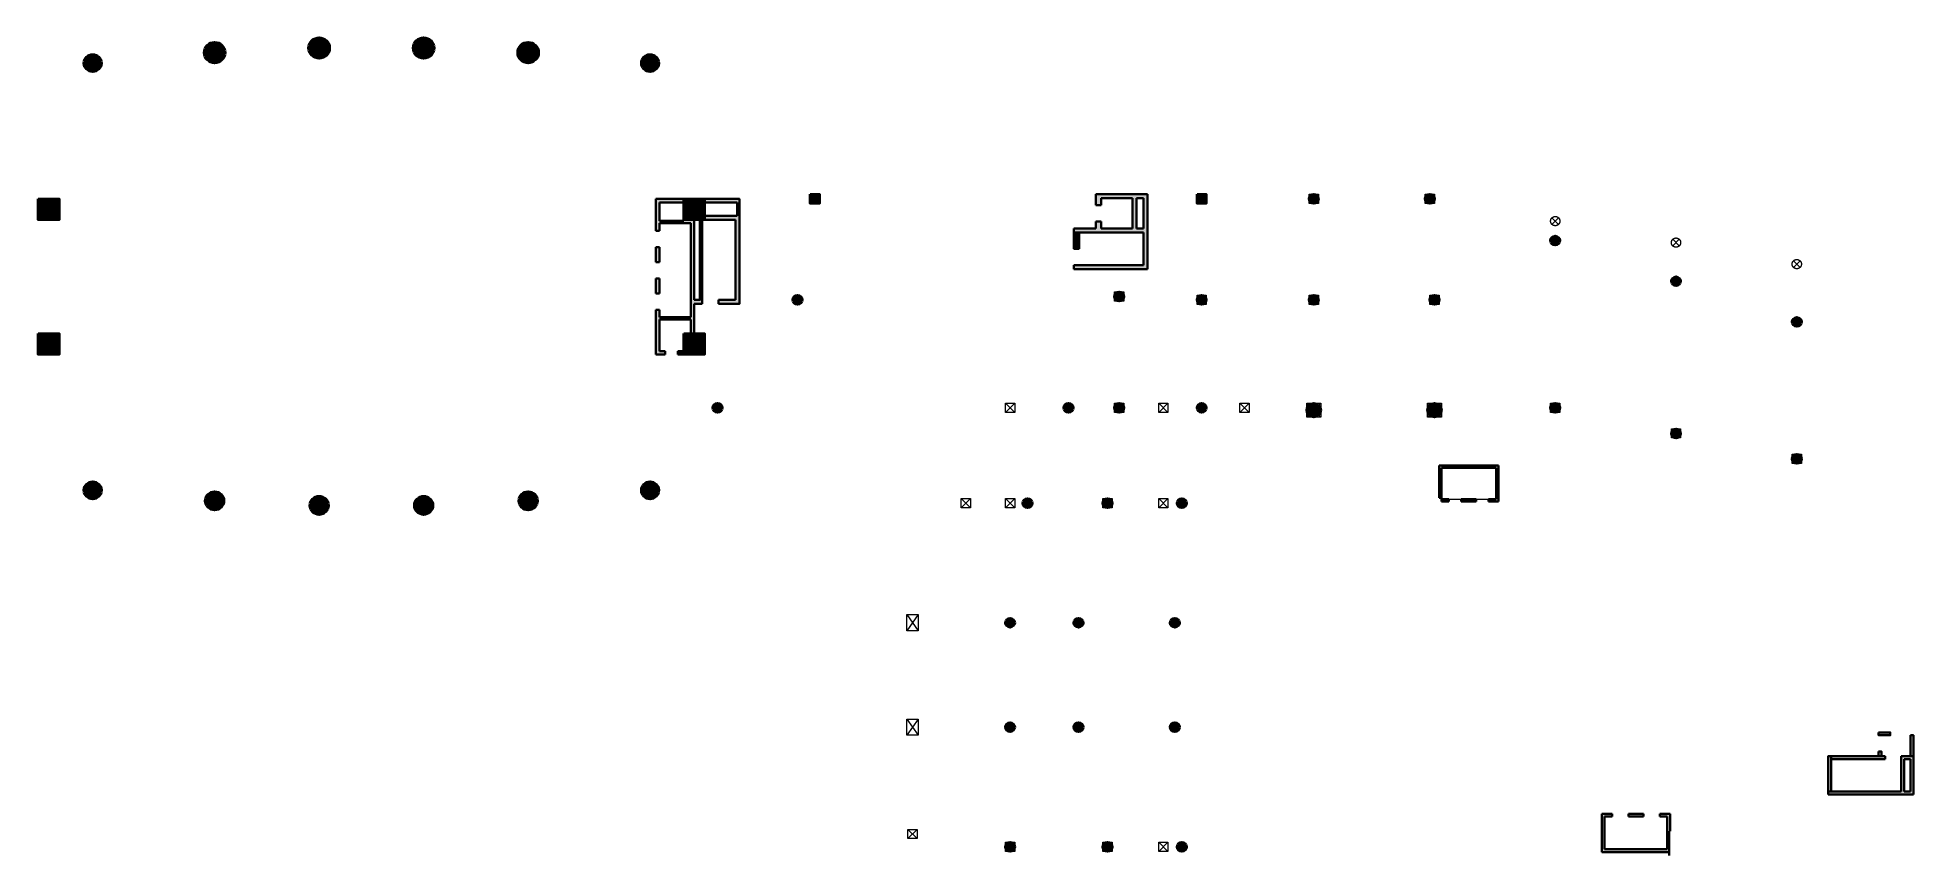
# Model space of a CAD drawing. Header units: millimetres. Extents: x 30450 to 192000, y 8150 to 78600.
import ezdxf

# ---------------------------------------------------------------- set-up
doc = ezdxf.new("R2010")
doc.units = ezdxf.units.MM
doc.linetypes.add('HIDDEN2', pattern=[4.7625, 3.175, -1.5875])
doc.layers.get('0').update_dxf_attribs({"lineweight": 20})
doc.layers.get('Defpoints').update_dxf_attribs({"color": 151, "lineweight": 9})
for name, color, linetype, lineweight in [('NDC_S-COLUMN', 4, 'Continuous', 40), ('NDC_S_HATCH COLUMN AND WALL', 251, 'Continuous', 13), ('NDC_S_HIDDEN', 8, 'HIDDEN2', 13), ('NDC_S_SLAB', 2, 'Continuous', 20), ('POD_Core wall_12.1(1F)$0$NDC_S_WALL', 6, 'Continuous', 35), ('POD_Core wall_19(B1-3F)$0$NDC_S_HATCH COLUMN AND WALL', 251, 'Continuous', 13), ('POD_Core wall_19(B1-3F)$0$NDC_S_WALL', 6, 'Continuous', 35)]:
    doc.layers.add(name, color=color, linetype=linetype, lineweight=lineweight)
doc.layers.add('X-CORE_2F$0$A-CON', color=2, linetype='Continuous')

# ---------------------------------------------------------------- blocks, each defined once
blk = doc.blocks.new('cottron')
at = {"layer": 'NDC_S_HATCH COLUMN AND WALL'}
h = blk.add_hatch(color=256, dxfattribs=at)
h.dxf.hatch_style = 1
h.paths.add_polyline_path([(-0.5, 0, 1), (0.5, 0, 1)])
at = {"layer": 'NDC_S-COLUMN', "ltscale": 0.005}
blk.add_circle((0, 0), 0.5, dxfattribs=at)
blk = doc.blocks.new('cottrondung')
at = {"layer": 'NDC_S_HIDDEN', "ltscale": 100}
for p, q in [((-0.354, 0.354), (0.354, -0.354)), ((0.354, 0.354), (-0.354, -0.354))]:
    blk.add_line(p, q, dxfattribs=at)
blk.add_circle((0, 0), 0.5, dxfattribs=at)
blk = doc.blocks.new('cot')
at = {"layer": 'NDC_S_HATCH COLUMN AND WALL', "ltscale": 0.005}
h = blk.add_hatch(color=256, dxfattribs=at)
h.dxf.hatch_style = 1
h.paths.add_polyline_path([(-0.5, 0.5), (0.5, 0.5), (0.5, -0.5), (-0.5, -0.5)])
at = {"layer": 'NDC_S-COLUMN', "ltscale": 0.005}
blk.add_lwpolyline([(-0.5, 0.5), (0.5, 0.5), (0.5, -0.5), (-0.5, -0.5)], close=True, dxfattribs=at)
blk = doc.blocks.new('cotdung')
at = {"layer": 'NDC_S_HIDDEN', "ltscale": 100}
for p, q in [((-0.5, 0.5), (0.5, -0.5)), ((0.5, 0.5), (-0.5, -0.5))]:
    blk.add_line(p, q, dxfattribs=at)
blk.add_lwpolyline([(-0.5, 0.5), (0.5, 0.5), (0.5, -0.5), (-0.5, -0.5)], close=True, dxfattribs=at)
blk = doc.blocks.new('A$C6AF0583A')
at = {"color": 4, "linetype": 'ByBlock'}
for p, q in [((-179, 200), (-179, 28.5)), ((-157, 6.5), (157, 6.5)), ((179, 28.5), (179, 200)), ((-179, -28.5), (-179, -200)), ((157, -6.5), (-157, -6.5)), ((179, -200), (179, -28.5))]:
    blk.add_line(p, q, dxfattribs=at)
for points in [[(-179, -200), (-200, -200), (-200, 200), (-179, 200)], [(179, 200), (200, 200), (200, -200), (179, -200)]]:
    blk.add_lwpolyline(points, dxfattribs=at)
for centre, start, end in [((-157, 28.5), 180, 270), ((157, 28.5), 270, 0), ((-157, -28.5), 90, 180), ((157, -28.5), 0, 90)]:
    blk.add_arc(centre, 22, start, end, dxfattribs=at)
at = {"layer": 'Defpoints', "color": 4}
for p, q in [((6.5, 0), (-6.5, 0)), ((0, -6.5), (0, 6.5))]:
    blk.add_line(p, q, dxfattribs=at)
blk = doc.blocks.new('A$Cef5200ea')
blk.add_blockref('A$C6AF0583A', (0, 0))

msp = doc.modelspace()

# ---------------------------------------------------------------- hatches: boundary and pattern name
at = {"layer": 'NDC_S_HATCH COLUMN AND WALL'}
h = msp.add_hatch(color=256, dxfattribs=at)
h.dxf.hatch_style = 1
h.paths.add_polyline_path([(126050, 65100), (121600, 65100), (121600, 64150), (122050, 64150), (122050, 64750), (124750, 64750), (124750, 62150), (122050, 62150), (122050, 62750), (121600, 62750), (121600, 62150), (119700, 62150), (119700, 61800), (125700, 61800), (125700, 59000), (119700, 59000), (119700, 58650), (126050, 58650)])
h.paths.add_polyline_path([(125700, 62150), (125100, 62150), (125100, 64750), (125700, 64750)], flags=16)
h.paths.add_polyline_path([(191200, 16450), (191750, 16450), (191750, 13650), (191200, 13650)], flags=16)
h.paths.add_polyline_path([(184650, 13650), (184900, 13650), (184900, 16700), (184650, 16700)], flags=17)
h.paths.add_polyline_path([(189550, 16450), (189550, 16700), (184900, 16700), (184900, 16450)])
h.paths.add_polyline_path([(190950, 16700), (190950, 13650), (184650, 13650), (184650, 13400), (192000, 13400), (192000, 16700)])
h = msp.add_hatch(color=256, dxfattribs=at)
h.dxf.hatch_style = 1
h.paths.add_polyline_path([(120150, 60400), (119700, 60400), (119700, 61800), (120150, 61800)])
h = msp.add_hatch(color=256, dxfattribs=at)
h.dxf.hatch_style = 1
h.paths.add_polyline_path([(151150, 41750), (151150, 38950), (151350, 38950), (151350, 41550), (156050, 41550), (156050, 38850), (155400, 38850), (155400, 38650), (156250, 38650), (156250, 41750)])
h = msp.add_hatch(color=256, dxfattribs=at)
h.dxf.hatch_style = 1
h.paths.add_polyline_path([(151150, 41750), (151150, 38950), (151350, 38950), (151350, 41550), (156050, 41550), (156050, 38850), (155400, 38850), (155400, 38650), (156250, 38650), (156250, 41750)])
h = msp.add_hatch(color=256, dxfattribs=at)
h.dxf.hatch_style = 1
h.paths.add_polyline_path([(154350, 38850), (153050, 38850), (153050, 38650), (154350, 38650)])
h.paths.add_polyline_path([(151350, 38850), (151350, 38650), (152000, 38650), (152000, 38850)])
h = msp.add_hatch(color=256, dxfattribs=at)
h.dxf.hatch_style = 1
h.paths.add_polyline_path([(154350, 38850), (153050, 38850), (153050, 38650), (154350, 38650)])
h.paths.add_polyline_path([(151350, 38850), (151350, 38650), (152000, 38650), (152000, 38850)])
h = msp.add_hatch(color=256, dxfattribs=at)
h.dxf.hatch_style = 1
h.paths.add_polyline_path([(192000, 18500), (191750, 18500), (191750, 16700), (192000, 16700)])
h.paths.add_polyline_path([(190000, 18750), (189000, 18750), (189000, 18500), (190000, 18500)])
h.paths.add_polyline_path([(189250, 17100), (189000, 17100), (189000, 16700), (189250, 16700)])
h = msp.add_hatch(color=256, dxfattribs=at)
h.dxf.hatch_style = 1
h.paths.add_polyline_path([(171050, 11750), (170150, 11750), (170150, 11500), (170800, 11500), (170800, 8700), (165400, 8700), (165400, 11500), (166050, 11500), (166050, 11750), (165150, 11750), (165150, 8450), (170950, 8450), (170950, 10250), (171050, 10250)])
h.paths.add_polyline_path([(168750, 11500), (168750, 11750), (167450, 11750), (167450, 11500)], flags=17)
at = {"layer": 'POD_Core wall_19(B1-3F)$0$NDC_S_HATCH COLUMN AND WALL', "ltscale": 200}
h = msp.add_hatch(color=256, dxfattribs=at)
h.dxf.hatch_style = 1
h.paths.add_polyline_path([(90900, 64700), (87900, 64700), (87900, 64400), (90700, 64400), (90700, 63250), (87900, 63250), (87900, 62900), (90550, 62900), (90550, 56000), (89100, 56000), (89100, 55650), (90900, 55650)])
h.paths.add_polyline_path([(87700, 62900), (87500, 62900), (87500, 56000), (87000, 56000), (87000, 62900), (86100, 62900), (86100, 62800), (84000, 62800), (84000, 64400), (86100, 64400), (86100, 64700), (83700, 64700), (83700, 61950), (84000, 61950), (84000, 62600), (86700, 62600), (86700, 54500), (84000, 54500), (84000, 55150), (83700, 55150), (83700, 51300), (84500, 51300), (84500, 51600), (84000, 51600), (84000, 54300), (86700, 54300), (86700, 53100), (87000, 53100), (87000, 55650), (87700, 55650)])
h.paths.add_polyline_path([(84000, 57850), (83700, 57850), (83700, 56550), (84000, 56550)])
h.paths.add_polyline_path([(84000, 60550), (83700, 60550), (83700, 59250), (84000, 59250)])
h = msp.add_hatch(color=256, dxfattribs=at)
h.dxf.hatch_style = 1
h.paths.add_polyline_path([(86100, 51600), (85600, 51600), (85600, 51300), (86100, 51300), (86100, 51302)])

# ---------------------------------------------------------------- linework, layer by layer
at = {"layer": 'NDC_S_SLAB'}
msp.add_lwpolyline([(156050, 41550), (151350, 41550), (151350, 38850), (156050, 38850)], close=True, dxfattribs=at)
at = {"layer": 'POD_Core wall_12.1(1F)$0$NDC_S_WALL', "ltscale": 200}
for p, q in [((126050, 65100), (121600, 65100)), ((121600, 65100), (121600, 64150)), ((122050, 64750), (122050, 64150)), ((124750, 64750), (124750, 62150)), ((125100, 64750), (125100, 62150)), ((125700, 64750), (125700, 62150)), ((126050, 58650), (126050, 65100)), ((122050, 64150), (121600, 64150)), ((121600, 62750), (121600, 62150)), ((122050, 62750), (121600, 62750)), ((122050, 62750), (122050, 62150)), ((119700, 58650), (126050, 58650)), ((151150, 38950), (151150, 41750)), ((151150, 41750), (156250, 41750)), ((151150, 38950), (151150, 41750)), ((151150, 41750), (156250, 41750)), ((156050, 41550), (151350, 41550)), ((151350, 38850), (151350, 41550)), ((156050, 41550), (151350, 41550)), ((151350, 38850), (151350, 41550)), ((156050, 41550), (156050, 38850)), ((156050, 41550), (156050, 38850)), ((156250, 41750), (156250, 38650)), ((156250, 41750), (156250, 38650)), ((152000, 38850), (151350, 38850)), ((152000, 38850), (151350, 38850)), ((152000, 38650), (152000, 38850)), ((152000, 38650), (152000, 38850)), ((154350, 38850), (153050, 38850)), ((153050, 38650), (153050, 38850)), ((154350, 38850), (153050, 38850)), ((153050, 38650), (153050, 38850)), ((154350, 38650), (154350, 38850)), ((154350, 38650), (154350, 38850)), ((156050, 38850), (155400, 38850)), ((155400, 38650), (155400, 38850)), ((156050, 38850), (155400, 38850)), ((155400, 38650), (155400, 38850)), ((152000, 38650), (151350, 38650)), ((152000, 38650), (151350, 38650)), ((154350, 38650), (153050, 38650)), ((154350, 38650), (153050, 38650)), ((156250, 38650), (155400, 38650)), ((156250, 38650), (155400, 38650)), ((189550, 16700), (184900, 16700)), ((192000, 16700), (190950, 16700)), ((191200, 16450), (191200, 13650)), ((191750, 13650), (191750, 16450)), ((192000, 13400), (192000, 16700)), ((184650, 13400), (192000, 13400)), ((165150, 8450), (165150, 11750)), ((165150, 11750), (166050, 11750)), ((165400, 11500), (166050, 11500)), ((165400, 8700), (165400, 11500)), ((166050, 11750), (166050, 11500)), ((167450, 11750), (168750, 11750)), ((167450, 11750), (167450, 11500)), ((167450, 11500), (168750, 11500)), ((168750, 11750), (168750, 11500)), ((170150, 11750), (171050, 11750)), ((170150, 11750), (170150, 11500)), ((170150, 11500), (170800, 11500)), ((170800, 11500), (170800, 8700)), ((171050, 11750), (171050, 10250)), ((171050, 8450), (165150, 8450)), ((165400, 8700), (170800, 8700)), ((170950, 8450), (170950, 8150))]:
    msp.add_line(p, q, dxfattribs=at)
at = {"layer": 'POD_Core wall_12.1(1F)$0$NDC_S_WALL'}
for p, q in [((151150, 38950), (151350, 38950)), ((151150, 38950), (151350, 38950)), ((151350, 38650), (151350, 38850)), ((151350, 38650), (151350, 38850)), ((171050, 10250), (170950, 10250)), ((170950, 10250), (170950, 8450))]:
    msp.add_line(p, q, dxfattribs=at)
at = {"layer": 'POD_Core wall_12.1(1F)$0$NDC_S_WALL', "ltscale": 200}
for points in [[(122050, 64750), (124750, 64750)], [(125100, 64750), (125700, 64750)], [(119700, 62150), (121600, 62150)], [(119700, 62150), (119700, 61800)], [(119700, 61800), (125700, 61800)], [(122050, 62150), (124750, 62150)], [(125100, 62150), (125700, 62150)], [(125700, 61800), (125700, 59000)], [(119700, 59000), (125700, 59000)], [(119700, 59000), (119700, 58650)], [(184900, 16700), (184900, 13650), (184650, 13650), (184650, 16700), (184900, 16700)], [(184900, 16700), (184900, 16450)], [(184900, 16450), (189550, 16450)], [(189550, 16700), (189550, 16450)], [(190950, 16450), (190950, 16700)], [(190950, 16450), (190950, 13650)], [(191200, 16450), (191750, 16450)], [(184650, 13650), (190950, 13650)], [(184650, 13650), (184650, 13400)], [(191200, 13650), (191750, 13650)]]:
    msp.add_lwpolyline(points, dxfattribs=at)
at = {"layer": 'POD_Core wall_19(B1-3F)$0$NDC_S_WALL'}
for p, q in [((83700, 61950), (83700, 64700)), ((83700, 64700), (86100, 64700)), ((84000, 62800), (84000, 64400)), ((84000, 64400), (86100, 64400)), ((87900, 63250), (90700, 63250)), ((90700, 63250), (90700, 64400)), ((83700, 61950), (84000, 61950)), ((84000, 62800), (86100, 62800)), ((84000, 61950), (84000, 62600)), ((84000, 62600), (86700, 62600)), ((86100, 62900), (86100, 62800)), ((86700, 62600), (86700, 54500)), ((87000, 56000), (87000, 62900)), ((90550, 62900), (87700, 62900)), ((87700, 55650), (87700, 62900)), ((90550, 56000), (90550, 62900)), ((83700, 59250), (83700, 60550)), ((83700, 60550), (84000, 60550)), ((84000, 59250), (84000, 60550)), ((84000, 59250), (83700, 59250)), ((83700, 56550), (83700, 57850)), ((84000, 57850), (83700, 57850)), ((83700, 56550), (84000, 56550)), ((84000, 56550), (84000, 57850)), ((83700, 55150), (84000, 55150)), ((83700, 51300), (83700, 55150)), ((84000, 54500), (84000, 55150)), ((87000, 53100), (87000, 55650)), ((87000, 55650), (87700, 55650)), ((89100, 56000), (90550, 56000)), ((86700, 54500), (84000, 54500)), ((84000, 51600), (84000, 54300)), ((86700, 54300), (84000, 54300)), ((86700, 54300), (86700, 53100)), ((84500, 51300), (83700, 51300)), ((84500, 51600), (84000, 51600)), ((84500, 51600), (84500, 51300)), ((86100, 51600), (85600, 51600)), ((85600, 51600), (85600, 51300)), ((86100, 51300), (85600, 51300))]:
    msp.add_line(p, q, dxfattribs=at)
msp.add_lwpolyline([(87900, 64700), (86100, 64700), (86100, 62900), (87900, 62900)], close=True, dxfattribs=at)
for points in [[(87900, 64700), (90900, 64700), (90900, 55650), (89100, 55650)], [(87900, 64400), (90700, 64400)], [(87500, 62900), (87500, 56000), (87000, 56000)], [(89100, 56000), (89100, 55650)]]:
    msp.add_lwpolyline(points, dxfattribs=at)
at = {"layer": 'POD_Core wall_19(B1-3F)$0$NDC_S_WALL', "ltscale": 200}
for points in [[(120150, 60400), (119700, 60400), (119700, 61800), (120150, 61800)], [(189000, 18750), (190000, 18750), (190000, 18500), (189000, 18500)], [(191750, 18500), (192000, 18500), (192000, 16700), (191750, 16700)], [(189000, 17100), (189250, 17100), (189250, 16700), (189000, 16700)]]:
    msp.add_lwpolyline(points, close=True, dxfattribs=at)
at = {"layer": 'X-CORE_2F$0$A-CON', "ltscale": 200}
msp.add_line((86100, 51302), (86100, 51300), dxfattribs=at)

# ---------------------------------------------------------------- block references
for name, p, xscale, yscale, zscale in [('cottron', (45700, 77300), 1800, 1800, 1800), ('cottron', (54700, 77700), 1800, 1800, 1800), ('cottron', (63700, 77700), 1800, 1800, 1800), ('cottron', (72700, 77300), 1800, 1800, 1800), ('cottron', (35200, 76400), 1500, 1500, 1500), ('cottron', (83200, 76400), 1500, 1500, 1500), ('cottrondung', (31400, 63800), 1900, 1900, 1900), ('cot', (31400, 63800), 1800, 1800, 1800), ('cot', (97400, 64700), 800, 800, 800), ('cot', (130700, 64700), 800, 800, 800), ('cotdung', (140350, 64702), 800, 800, 800), ('cottron', (140350, 64702), 800, 800, 800), ('cotdung', (150352, 64702), 800, 800, 800), ('cottron', (150352, 64702), 800, 800, 800), ('cottrondung', (161150, 62788), 800, 800, 800), ('cottron', (161150, 61107), 800, 800, 800), ('cottrondung', (171550, 60935), 800, 800, 800), ('cottrondung', (181950, 59083), 800, 800, 800), ('cotdung', (123601, 56301), 800, 800, 800), ('cottron', (123601, 56301), 800, 800, 800), ('cottron', (171550, 57603), 800, 800, 800), ('cotdung', (130700, 56001), 800, 800, 800), ('cottron', (130700, 56001), 800, 800, 800), ('cotdung', (140351, 56001), 800, 800, 800), ('cottron', (140351, 56001), 800, 800, 800), ('cotdung', (150751, 56001), 800, 800, 800), ('cottron', (150751, 56001), 800, 800, 800), ('cottron', (181950, 54100), 800, 800, 800), ('cottrondung', (31400, 52200), 1900, 1900, 1900), ('cot', (31400, 52200), 1800, 1800, 1800), ('cottron', (89000, 46700), 800, 800, 800), ('cotdung', (114201, 46701), 800, 800, 800), ('cottron', (119240, 46700), 800, 800, 800), ('cottron', (119240, 46700), 800, 800, 800), ('cotdung', (123600, 46700), 800, 800, 800), ('cottron', (123600, 46700), 800, 800, 800), ('cotdung', (127400, 46693), 800, 800, 800), ('cottron', (130701, 46700), 800, 800, 800), ('cottron', (130701, 46700), 800, 800, 800), ('cotdung', (134400, 46693), 800, 800, 800), ('cotdung', (140350, 46500), 1200, 1200, 800), ('cottron', (140350, 46500), 1200, 1200, 800), ('cotdung', (150750, 46500), 1200, 1200, 800), ('cottron', (150750, 46500), 1200, 1200, 800), ('cotdung', (161150, 46700), 800, 800, 800), ('cottron', (161150, 46700), 800, 800, 800), ('cotdung', (171550, 44508), 800, 800, 800), ('cottron', (171550, 44498), 800, 800, 800), ('cotdung', (181950, 42314), 800, 800, 800), ('cottron', (181950, 42313), 800, 800, 800), ('cottron', (35200, 39600), 1500, 1500, 1500), ('cottron', (45700, 38700), 1600, 1600, 1600), ('cottron', (54700, 38300), 1600, 1600, 1600), ('cottron', (63700, 38300), 1600, 1600, 1600), ('cottron', (72700, 38700), 1600, 1600, 1600), ('cottron', (83200, 39600), 1500, 1500, 1500), ('cotdung', (110400, 38500), 800, 800, 800), ('cotdung', (114200, 38500), 800, 800, 800), ('cottron', (115700, 38500), 800, 800, 800), ('cottron', (115700, 38500), 800, 800, 800), ('cotdung', (122600, 38500), 800, 800, 800), ('cottron', (122600, 38500), 800, 800, 800), ('cotdung', (127400, 38500), 800, 800, 800), ('cottron', (129000, 38500), 800, 800, 800), ('cottron', (129000, 38500), 800, 800, 800), ('cotdung', (105800, 28200), 1000, 1400, 1000), ('cottron', (114200, 28200), 800, 800, 800), ('cottron', (120100, 28200), 800, 800, 800), ('cottron', (128400, 28200), 800, 800, 800), ('cotdung', (105800, 19200), 1000, 1400, 1000), ('cottron', (114200, 19200), 800, 800, 800), ('cottron', (120100, 19200), 800, 800, 800), ('cottron', (128400, 19200), 800, 800, 800), ('cotdung', (105800, 10000), 800, 800, 800), ('cotdung', (114200, 8900), 800, 800, 800), ('cottron', (114200, 8900), 800, 800, 800), ('cotdung', (122600, 8900), 800, 800, 800), ('cottron', (122600, 8900), 800, 800, 800), ('cotdung', (127400, 8900), 800, 800, 800), ('cottron', (129000, 8900), 800, 800, 800), ('cottron', (129000, 8900), 800, 800, 800)]:
    msp.add_blockref(name, p, dxfattribs=dict(xscale=xscale, yscale=yscale, zscale=zscale))
at = {"layer": 'NDC_S-COLUMN', "ltscale": 200}
for p in [(97400, 64700), (95900, 56001), (123601, 56301)]:
    msp.add_blockref('A$Cef5200ea', p, dxfattribs=at)
at = {"layer": 'POD_Core wall_19(B1-3F)$0$NDC_S_HATCH COLUMN AND WALL', "ltscale": 200}
for name, p, xscale, yscale, zscale in [('cot', (86998, 63800), 1800, 1800, 1800), ('cottron', (95900, 56001), 800, 800, 800), ('cot', (87000, 52202), 1800, 1800, 1800)]:
    msp.add_blockref(name, p, dxfattribs=dict(at, xscale=xscale, yscale=yscale, zscale=zscale))

doc.saveas('drawing.dxf')
